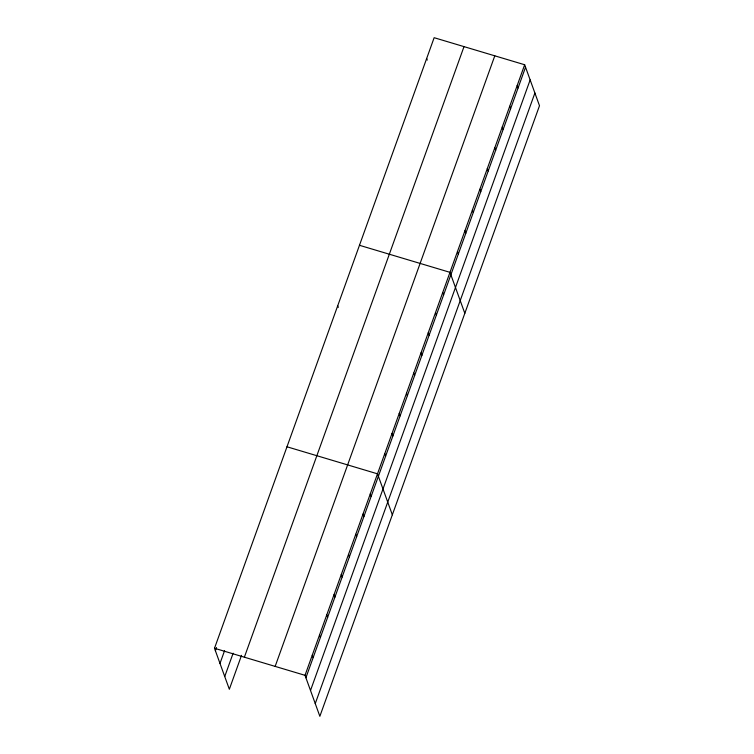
<?xml version="1.0" encoding="UTF-8"?>
<svg xmlns="http://www.w3.org/2000/svg" width="754" height="754" viewBox="0 0 754 754"><rect width="100%" height="100%" fill="white"/><g stroke="black" fill="none" stroke-linecap="round" stroke-linejoin="round"><path stroke-width="1.13" d="M241.544 655.32L229.339 689.25L214.504 648.27L434.144 37.7L524.661 64.75L539.496 105.73L319.856 716.3L305.021 675.32L524.661 64.75M215.39 650.721L216.53 647.545M219.989 663.435L224.569 650.711M224.739 676.536L233.127 653.209M244.371 657.196L464.012 46.625M275.153 666.395L494.794 55.824M305.907 677.771L525.547 67.2M310.507 690.485L530.147 79.915M315.257 703.586L534.897 93.015M359.469 245.295L449.987 272.345L464.822 313.325M286.982 446.783L377.5 473.832L392.334 514.812M214.504 648.27L305.021 675.32M517.197 85.504L518.083 87.954M509.723 106.267L510.609 108.717M502.258 127.021L503.144 129.471M494.794 147.784L495.68 150.234M487.32 168.547L488.206 170.998M479.855 189.301L480.741 191.752M426.679 58.463L427.264 60.094M472.39 210.064L473.276 212.515M464.916 230.818L465.802 233.269M457.452 251.582L458.338 254.032M442.739 292.486L443.625 294.937M435.492 312.637L436.377 315.087M428.244 332.787L429.13 335.238M420.986 352.938L421.882 355.388M413.739 373.089L414.634 375.539M406.491 393.23L407.377 395.68M399.243 413.381L400.129 415.831M391.995 433.531L392.881 435.982M337.726 305.738L338.31 307.378M384.747 453.682L385.633 456.132M370.252 493.974L371.138 496.424M363.004 514.124L363.89 516.575M355.756 534.275L356.642 536.725M348.508 554.426L349.394 556.876M341.26 574.576L342.146 577.027M334.013 594.727L334.899 597.168M326.765 614.868L327.651 617.319M319.517 635.019L320.403 637.469M312.269 655.169L313.155 657.62"/></g></svg>
